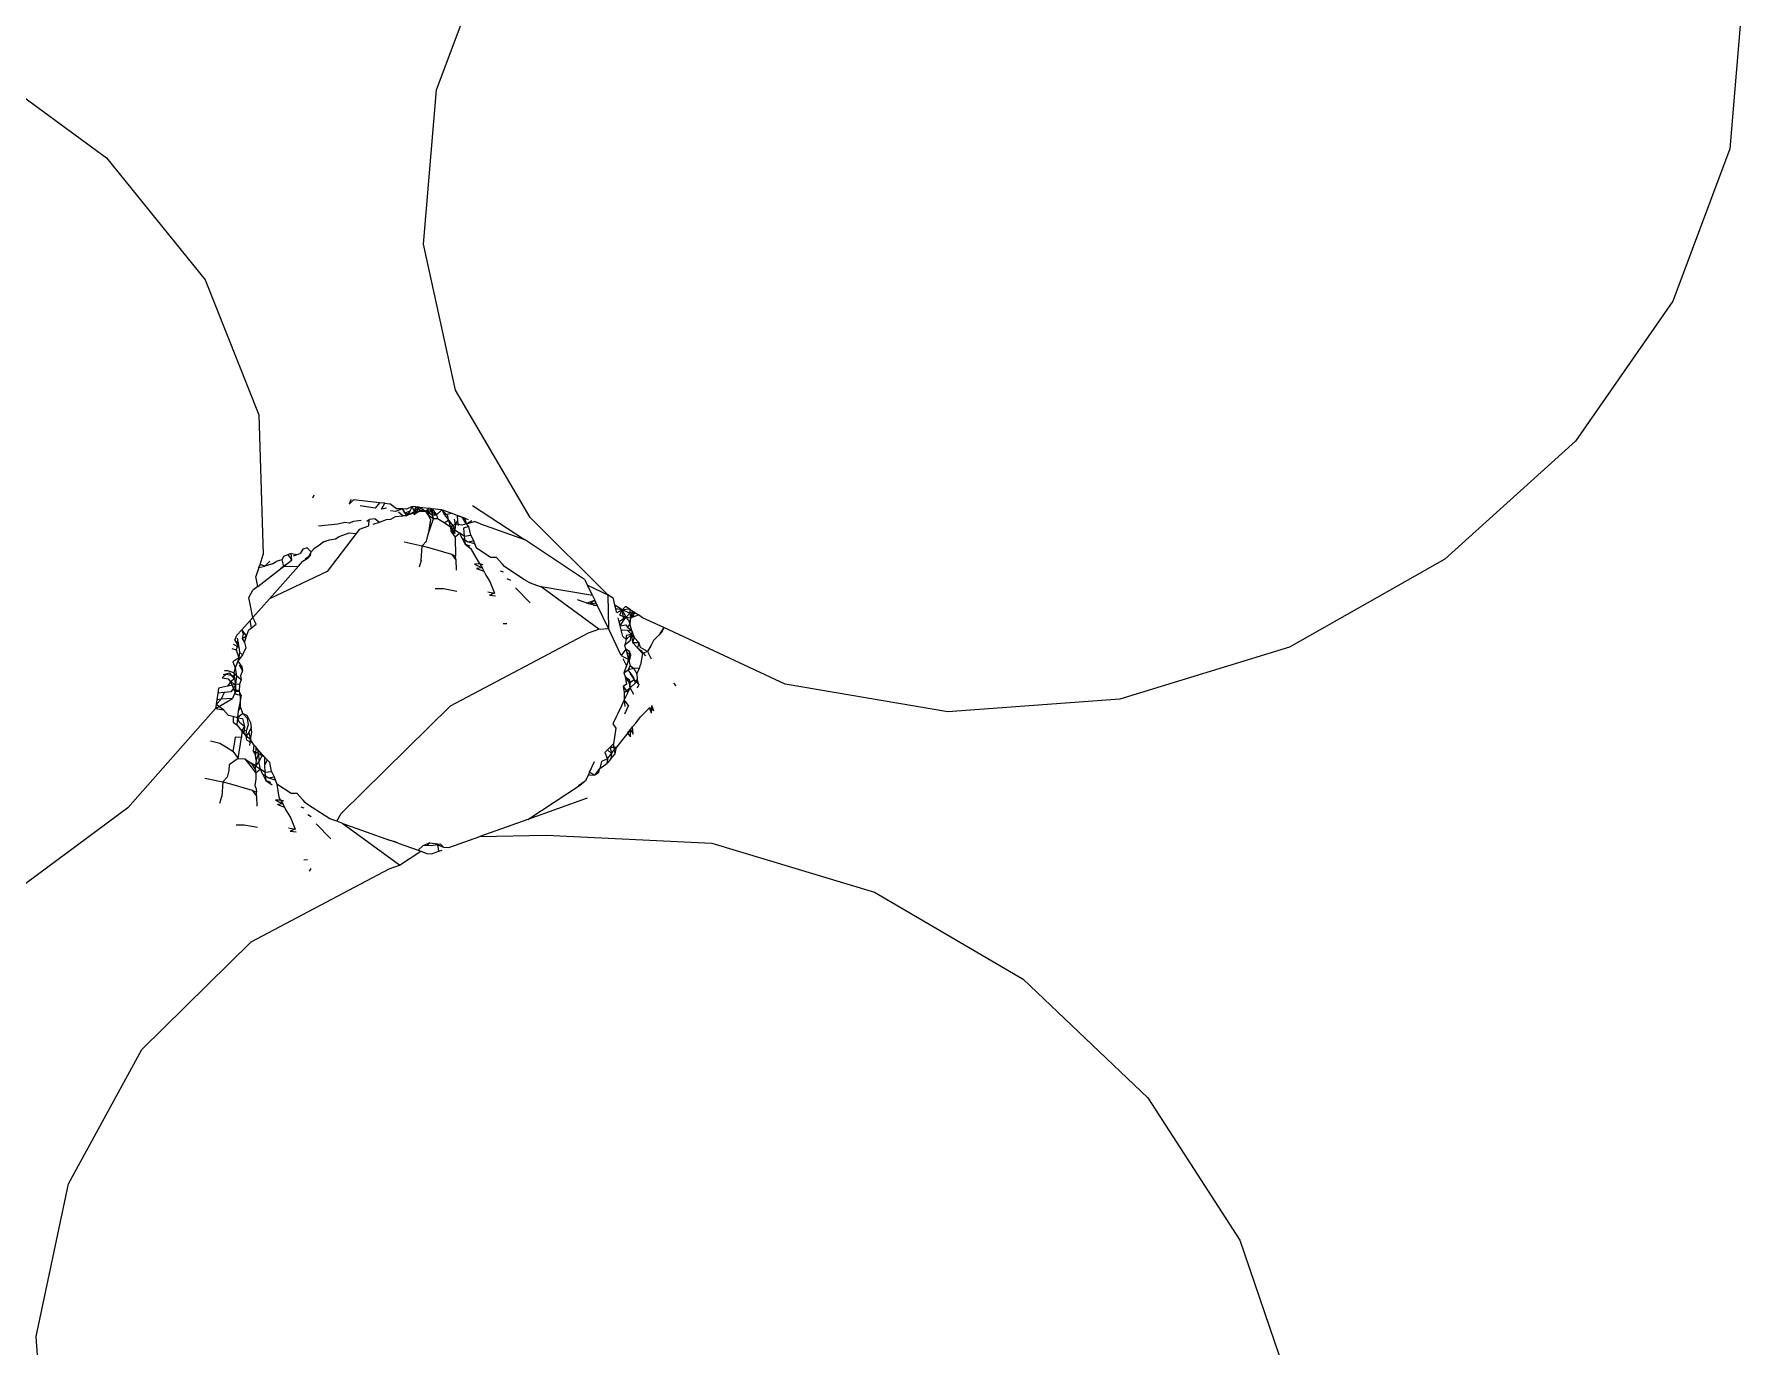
# Model space of a CAD drawing. Header units: inches. Extents: x 9636 to 21597, y -10243 to 557.
# Drawn here: x 14774.12 to 14774.926, y -8336.13 to -8335.51 of the extents above; entities that cross this region are included whole.
import ezdxf

# ---------------------------------------------------------------- set-up
doc = ezdxf.new("R2010")
doc.units = ezdxf.units.IN
doc.header["$MEASUREMENT"] = 0
doc.layers.add('Edges', color=7, linetype='Continuous')

# ---------------------------------------------------------------- blocks, each defined once
blk = doc.blocks.new('FF')
at = {"layer": 'Edges', "color": 252, "true_color": 0x939598}
for p, q in [((14774.30941, -8335.53665), (14774.33634, -8335.46477)), ((14774.92609, -8335.49163), (14774.91997, -8335.56446)), ((14774.08903, -8335.52127), (14774.15376, -8335.56863)), ((14774.30328, -8335.60948), (14774.30941, -8335.53665)), ((14774.91997, -8335.56446), (14774.89304, -8335.63634)), ((14774.15376, -8335.56863), (14774.20032, -8335.62618)), ((14774.31838, -8335.67829), (14774.30328, -8335.60948)), ((14774.20032, -8335.62618), (14774.22553, -8335.69002)), ((14774.89304, -8335.63634), (14774.84714, -8335.70238)), ((14774.35367, -8335.73839), (14774.31838, -8335.67829)), ((14774.22553, -8335.69002), (14774.22768, -8335.75579)), ((14774.84714, -8335.70238), (14774.7854, -8335.75806)), ((14774.25158, -8335.7279), (14774.25091, -8335.72921)), ((14774.26896, -8335.72987), (14774.26828, -8335.73204)), ((14774.27033, -8335.73003), (14774.26828, -8335.73204)), ((14774.28258, -8335.73142), (14774.27033, -8335.73003)), ((14774.28057, -8335.73405), (14774.27339, -8335.73288)), ((14774.28258, -8335.73142), (14774.28057, -8335.73405)), ((14774.28515, -8335.73171), (14774.28258, -8335.73142)), ((14774.28356, -8335.73454), (14774.28515, -8335.73171)), ((14774.28593, -8335.73395), (14774.28356, -8335.73454)), ((14774.28515, -8335.73171), (14774.28745, -8335.73197)), ((14774.29064, -8335.73429), (14774.28745, -8335.73197)), ((14774.29338, -8335.73436), (14774.29012, -8335.73561)), ((14774.29338, -8335.73436), (14774.29064, -8335.73429)), ((14774.29547, -8335.73738), (14774.29338, -8335.73436)), ((14774.29523, -8335.7344), (14774.29338, -8335.73436)), ((14774.29446, -8335.73632), (14774.29338, -8335.73436)), ((14774.29794, -8335.73316), (14774.29523, -8335.7344)), ((14774.29794, -8335.73316), (14774.29684, -8335.73536)), ((14774.29967, -8335.73335), (14774.29794, -8335.73316)), ((14774.30129, -8335.73354), (14774.29794, -8335.73316)), ((14774.29902, -8335.73561), (14774.29794, -8335.73316)), ((14774.29967, -8335.73335), (14774.29871, -8335.73701)), ((14774.29902, -8335.73561), (14774.29967, -8335.73335)), ((14774.29902, -8335.73561), (14774.30129, -8335.73354)), ((14774.29967, -8335.73335), (14774.30306, -8335.73374)), ((14774.30129, -8335.73354), (14774.29967, -8335.73335)), ((14774.29967, -8335.73335), (14774.30194, -8335.73491)), ((14774.3004, -8335.7354), (14774.30129, -8335.73354)), ((14774.30129, -8335.73354), (14774.30306, -8335.73374)), ((14774.30129, -8335.73354), (14774.30438, -8335.73536)), ((14774.30306, -8335.73374), (14774.30601, -8335.73407)), ((14774.30438, -8335.73536), (14774.30601, -8335.73407)), ((14774.30438, -8335.73536), (14774.30747, -8335.73424)), ((14774.3056, -8335.73713), (14774.30747, -8335.73424)), ((14774.30747, -8335.73424), (14774.30601, -8335.73407)), ((14774.30747, -8335.73424), (14774.30746, -8335.73721)), ((14774.30747, -8335.73567), (14774.30747, -8335.73424)), ((14774.31193, -8335.7348), (14774.30747, -8335.73424)), ((14774.30747, -8335.73424), (14774.30943, -8335.73713)), ((14774.32652, -8335.73271), (14774.35094, -8335.74884)), ((14774.26287, -8335.74158), (14774.25379, -8335.74252)), ((14774.26623, -8335.74069), (14774.26287, -8335.74158)), ((14774.26818, -8335.74103), (14774.26623, -8335.74069)), ((14774.27026, -8335.74024), (14774.26818, -8335.74103)), ((14774.27386, -8335.73983), (14774.27026, -8335.74024)), ((14774.27307, -8335.74393), (14774.2775, -8335.74235)), ((14774.27651, -8335.74017), (14774.27769, -8335.73939)), ((14774.2775, -8335.74235), (14774.27769, -8335.73939)), ((14774.2805, -8335.73908), (14774.27769, -8335.73939)), ((14774.27959, -8335.7416), (14774.28252, -8335.74056)), ((14774.2805, -8335.73908), (14774.28252, -8335.74056)), ((14774.28252, -8335.74056), (14774.28584, -8335.73937)), ((14774.28584, -8335.73937), (14774.28792, -8335.73914)), ((14774.29012, -8335.73561), (14774.2877, -8335.73521)), ((14774.28792, -8335.73914), (14774.29006, -8335.73799)), ((14774.29006, -8335.73799), (14774.29162, -8335.73782)), ((14774.29355, -8335.7376), (14774.2916, -8335.73585)), ((14774.29162, -8335.73782), (14774.29547, -8335.73738)), ((14774.29162, -8335.73782), (14774.29355, -8335.7376)), ((14774.29547, -8335.73738), (14774.29355, -8335.7376)), ((14774.29684, -8335.73536), (14774.29446, -8335.73632)), ((14774.29722, -8335.73677), (14774.29446, -8335.73632)), ((14774.29684, -8335.73536), (14774.29547, -8335.73738)), ((14774.29547, -8335.73738), (14774.29902, -8335.73561)), ((14774.29722, -8335.73677), (14774.3004, -8335.7354)), ((14774.29902, -8335.73561), (14774.29722, -8335.73677)), ((14774.29871, -8335.73701), (14774.30194, -8335.73491)), ((14774.29871, -8335.73701), (14774.3004, -8335.7354)), ((14774.3004, -8335.7354), (14774.29902, -8335.73561)), ((14774.3004, -8335.7354), (14774.30438, -8335.73536)), ((14774.30194, -8335.73491), (14774.30438, -8335.73536)), ((14774.3056, -8335.73713), (14774.30438, -8335.73536)), ((14774.30438, -8335.73536), (14774.30747, -8335.73567)), ((14774.30438, -8335.73536), (14774.30746, -8335.73721)), ((14774.30556, -8335.74633), (14774.30801, -8335.73906)), ((14774.30666, -8335.7394), (14774.30556, -8335.74633)), ((14774.30666, -8335.7394), (14774.3056, -8335.73713)), ((14774.3056, -8335.73713), (14774.30801, -8335.73906)), ((14774.30746, -8335.73721), (14774.30747, -8335.73567)), ((14774.30746, -8335.73721), (14774.30943, -8335.73713)), ((14774.30801, -8335.73906), (14774.30746, -8335.73721)), ((14774.30747, -8335.73567), (14774.30943, -8335.73713)), ((14774.30801, -8335.73906), (14774.30747, -8335.73567)), ((14774.30989, -8335.73901), (14774.30801, -8335.73906)), ((14774.30943, -8335.73713), (14774.31193, -8335.7348)), ((14774.30943, -8335.73713), (14774.30989, -8335.73901)), ((14774.31303, -8335.74085), (14774.30989, -8335.73901)), ((14774.31193, -8335.7348), (14774.31326, -8335.73707)), ((14774.31481, -8335.73762), (14774.31193, -8335.7348)), ((14774.31643, -8335.7364), (14774.31193, -8335.7348)), ((14774.31303, -8335.74085), (14774.31512, -8335.73961)), ((14774.31605, -8335.74289), (14774.31303, -8335.74085)), ((14774.31326, -8335.73707), (14774.31643, -8335.7364)), ((14774.31326, -8335.73707), (14774.31512, -8335.73961)), ((14774.31512, -8335.73961), (14774.31481, -8335.73762)), ((14774.31512, -8335.73961), (14774.31741, -8335.74262)), ((14774.31512, -8335.73961), (14774.31605, -8335.74289)), ((14774.31837, -8335.74155), (14774.31605, -8335.74289)), ((14774.31921, -8335.7374), (14774.31643, -8335.7364)), ((14774.31741, -8335.74262), (14774.31815, -8335.746)), ((14774.31809, -8335.74423), (14774.31741, -8335.74262)), ((14774.31837, -8335.74155), (14774.31801, -8335.7392)), ((14774.31837, -8335.74155), (14774.31809, -8335.74423)), ((14774.31837, -8335.74155), (14774.31941, -8335.74009)), ((14774.32145, -8335.74204), (14774.31837, -8335.74155)), ((14774.31921, -8335.7374), (14774.32155, -8335.73823)), ((14774.31921, -8335.7374), (14774.31941, -8335.74009)), ((14774.32289, -8335.73871), (14774.31921, -8335.7374)), ((14774.31941, -8335.74009), (14774.31967, -8335.74214)), ((14774.32367, -8335.7414), (14774.32145, -8335.74204)), ((14774.32367, -8335.7414), (14774.32155, -8335.73823)), ((14774.32155, -8335.73823), (14774.32289, -8335.73871)), ((14774.32155, -8335.73823), (14774.32262, -8335.74046)), ((14774.32479, -8335.74266), (14774.32214, -8335.74349)), ((14774.32262, -8335.74046), (14774.32479, -8335.74266)), ((14774.32367, -8335.7414), (14774.32289, -8335.73871)), ((14774.32289, -8335.73871), (14774.32447, -8335.73927)), ((14774.32367, -8335.7414), (14774.32607, -8335.73984)), ((14774.32367, -8335.7414), (14774.32745, -8335.74033)), ((14774.32479, -8335.74266), (14774.32367, -8335.7414)), ((14774.32566, -8335.74678), (14774.32479, -8335.74266)), ((14774.33021, -8335.74132), (14774.32745, -8335.74033)), ((14774.33021, -8335.74132), (14774.35094, -8335.74884)), ((14774.39027, -8335.77482), (14774.35367, -8335.73839)), ((14774.25664, -8335.74978), (14774.25491, -8335.7509)), ((14774.25664, -8335.74978), (14774.25898, -8335.74895)), ((14774.27156, -8335.74591), (14774.25785, -8335.76395)), ((14774.25898, -8335.74895), (14774.26182, -8335.74844)), ((14774.26182, -8335.74844), (14774.26348, -8335.74734)), ((14774.26348, -8335.74734), (14774.2682, -8335.74566)), ((14774.2682, -8335.74566), (14774.27156, -8335.74591)), ((14774.27307, -8335.74393), (14774.27156, -8335.74591)), ((14774.29421, -8335.74994), (14774.30264, -8335.7517)), ((14774.30264, -8335.7517), (14774.30477, -8335.74958)), ((14774.30477, -8335.74958), (14774.30556, -8335.74633)), ((14774.31605, -8335.74289), (14774.31815, -8335.746)), ((14774.31809, -8335.74423), (14774.31605, -8335.74289)), ((14774.31605, -8335.74289), (14774.31625, -8335.7448)), ((14774.31625, -8335.7448), (14774.3182, -8335.74766)), ((14774.31815, -8335.746), (14774.31625, -8335.7448)), ((14774.31815, -8335.746), (14774.31809, -8335.74423)), ((14774.31809, -8335.74423), (14774.3204, -8335.74576)), ((14774.3204, -8335.74576), (14774.3182, -8335.74766)), ((14774.3182, -8335.74766), (14774.3185, -8335.7566)), ((14774.3225, -8335.74715), (14774.3204, -8335.74576)), ((14774.32161, -8335.74829), (14774.3204, -8335.74576)), ((14774.32406, -8335.74991), (14774.32161, -8335.74829)), ((14774.32161, -8335.74829), (14774.32294, -8335.75105)), ((14774.32214, -8335.74349), (14774.3225, -8335.74715)), ((14774.3225, -8335.74715), (14774.32566, -8335.74678)), ((14774.3225, -8335.74715), (14774.32294, -8335.75105)), ((14774.32406, -8335.74991), (14774.32694, -8335.74944)), ((14774.32742, -8335.75086), (14774.32406, -8335.74991)), ((14774.32566, -8335.74678), (14774.32694, -8335.74944)), ((14774.32694, -8335.74944), (14774.3282, -8335.75276)), ((14774.37932, -8335.76759), (14774.35094, -8335.74884)), ((14774.22621, -8335.76063), (14774.22768, -8335.75579)), ((14774.23641, -8335.75834), (14774.23381, -8335.75924)), ((14774.23747, -8335.75662), (14774.23641, -8335.75834)), ((14774.23641, -8335.75834), (14774.23725, -8335.76146)), ((14774.23747, -8335.75662), (14774.23946, -8335.75591)), ((14774.23844, -8335.76053), (14774.2412, -8335.75839)), ((14774.24091, -8335.75539), (14774.23946, -8335.75591)), ((14774.2412, -8335.75839), (14774.23946, -8335.75591)), ((14774.2412, -8335.75839), (14774.24091, -8335.75539)), ((14774.24091, -8335.75539), (14774.24363, -8335.75587)), ((14774.24189, -8335.7565), (14774.2451, -8335.75535)), ((14774.24363, -8335.75587), (14774.2451, -8335.75535)), ((14774.24644, -8335.75342), (14774.2451, -8335.75535)), ((14774.24643, -8335.75906), (14774.24893, -8335.75741)), ((14774.24849, -8335.75271), (14774.24644, -8335.75342)), ((14774.24742, -8335.75795), (14774.24999, -8335.75625)), ((14774.24849, -8335.75271), (14774.25038, -8335.75463)), ((14774.24893, -8335.75741), (14774.25038, -8335.75463)), ((14774.24893, -8335.75741), (14774.24999, -8335.75625)), ((14774.24999, -8335.75625), (14774.25038, -8335.75463)), ((14774.25038, -8335.75463), (14774.2519, -8335.75293)), ((14774.2519, -8335.75293), (14774.25491, -8335.7509)), ((14774.30225, -8335.75862), (14774.30124, -8335.76183)), ((14774.30225, -8335.75862), (14774.30264, -8335.7517)), ((14774.30264, -8335.7517), (14774.30633, -8335.75268)), ((14774.30633, -8335.75268), (14774.31653, -8335.75567)), ((14774.31653, -8335.75567), (14774.3185, -8335.7566)), ((14774.31653, -8335.75567), (14774.31857, -8335.75844)), ((14774.31857, -8335.75844), (14774.3185, -8335.7566)), ((14774.31857, -8335.75844), (14774.31873, -8335.76319)), ((14774.32294, -8335.75105), (14774.3259, -8335.75317)), ((14774.32294, -8335.75105), (14774.32514, -8335.75182)), ((14774.32994, -8335.76032), (14774.3259, -8335.75317)), ((14774.33501, -8335.75728), (14774.3282, -8335.75276)), ((14774.33781, -8335.75726), (14774.33501, -8335.75728)), ((14774.34156, -8335.76146), (14774.33781, -8335.75726)), ((14774.7854, -8335.75806), (14774.71203, -8335.79961)), ((14774.22559, -8335.76207), (14774.22422, -8335.76617)), ((14774.22507, -8335.77092), (14774.22422, -8335.76617)), ((14774.22507, -8335.77092), (14774.23584, -8335.76255)), ((14774.22559, -8335.76207), (14774.22621, -8335.76063)), ((14774.22559, -8335.76207), (14774.22848, -8335.76143)), ((14774.22848, -8335.76143), (14774.22621, -8335.76063)), ((14774.23083, -8335.75898), (14774.22848, -8335.76143)), ((14774.23205, -8335.7602), (14774.22848, -8335.76143)), ((14774.2306, -8335.77682), (14774.24431, -8335.76144)), ((14774.25785, -8335.76395), (14774.2306, -8335.77682)), ((14774.23205, -8335.7602), (14774.23381, -8335.75924)), ((14774.23584, -8335.76255), (14774.23844, -8335.76053)), ((14774.23725, -8335.76146), (14774.23584, -8335.76255)), ((14774.23844, -8335.76053), (14774.23725, -8335.76146)), ((14774.23725, -8335.76146), (14774.24431, -8335.76144)), ((14774.24431, -8335.76144), (14774.24643, -8335.75906)), ((14774.32994, -8335.76032), (14774.32745, -8335.76042)), ((14774.32745, -8335.76042), (14774.33098, -8335.76215)), ((14774.33098, -8335.76215), (14774.32842, -8335.76244)), ((14774.32842, -8335.76244), (14774.33185, -8335.7637)), ((14774.32994, -8335.76032), (14774.33098, -8335.76215)), ((14774.33146, -8335.7608), (14774.32994, -8335.76032)), ((14774.33098, -8335.76215), (14774.33185, -8335.7637)), ((14774.33185, -8335.7637), (14774.33275, -8335.76555)), ((14774.33275, -8335.76555), (14774.33464, -8335.76863)), ((14774.34105, -8335.76422), (14774.33968, -8335.76373)), ((14774.34156, -8335.76146), (14774.3406, -8335.76039)), ((14774.34271, -8335.76237), (14774.34156, -8335.76146)), ((14774.351, -8335.76785), (14774.34271, -8335.76237)), ((14774.22087, -8335.77622), (14774.22284, -8335.77266)), ((14774.22507, -8335.77092), (14774.22284, -8335.77266)), ((14774.30891, -8335.77196), (14774.31278, -8335.77194)), ((14774.31278, -8335.77194), (14774.31906, -8335.77317)), ((14774.33373, -8335.77346), (14774.33683, -8335.77403)), ((14774.33683, -8335.77403), (14774.33447, -8335.775)), ((14774.33447, -8335.775), (14774.33736, -8335.77534)), ((14774.33464, -8335.76863), (14774.33683, -8335.77403)), ((14774.34274, -8335.76716), (14774.34439, -8335.76805)), ((14774.34672, -8335.77162), (14774.35363, -8335.77866)), ((14774.35318, -8335.76914), (14774.351, -8335.76785)), ((14774.35464, -8335.76966), (14774.35318, -8335.76914)), ((14774.35318, -8335.76914), (14774.35886, -8335.77117)), ((14774.38613, -8335.79105), (14774.35886, -8335.77117)), ((14774.38305, -8335.77513), (14774.35886, -8335.77117)), ((14774.37932, -8335.76759), (14774.38078, -8335.77041)), ((14774.38078, -8335.77041), (14774.39027, -8335.77482)), ((14774.38305, -8335.77513), (14774.38078, -8335.77041)), ((14774.39027, -8335.77482), (14774.39059, -8335.79079)), ((14774.39304, -8335.77665), (14774.39027, -8335.77482)), ((14774.22284, -8335.78552), (14774.22087, -8335.77622)), ((14774.2306, -8335.77682), (14774.22284, -8335.78552)), ((14774.38181, -8335.77935), (14774.37609, -8335.77731)), ((14774.38032, -8335.77882), (14774.38413, -8335.77736)), ((14774.38413, -8335.77736), (14774.38181, -8335.77935)), ((14774.38482, -8335.7788), (14774.38181, -8335.77935)), ((14774.38546, -8335.78013), (14774.38181, -8335.77935)), ((14774.38305, -8335.77513), (14774.38413, -8335.77736)), ((14774.38546, -8335.78013), (14774.3835, -8335.77995)), ((14774.38546, -8335.78013), (14774.38413, -8335.77736)), ((14774.38482, -8335.7788), (14774.38413, -8335.77736)), ((14774.38546, -8335.78013), (14774.38482, -8335.7788)), ((14774.39059, -8335.79079), (14774.38546, -8335.78013)), ((14774.39372, -8335.77981), (14774.39304, -8335.77665)), ((14774.39708, -8335.78195), (14774.39372, -8335.77981)), ((14774.39462, -8335.7834), (14774.39372, -8335.77981)), ((14774.39708, -8335.78195), (14774.39413, -8335.78143)), ((14774.39708, -8335.78195), (14774.39462, -8335.7834)), ((14774.39608, -8335.78443), (14774.39708, -8335.78195)), ((14774.39868, -8335.78037), (14774.39708, -8335.78195)), ((14774.40066, -8335.78168), (14774.39708, -8335.78195)), ((14774.39902, -8335.78549), (14774.39708, -8335.78195)), ((14774.40067, -8335.78348), (14774.39708, -8335.78195)), ((14774.39751, -8335.78443), (14774.39708, -8335.78195)), ((14774.40066, -8335.78168), (14774.39868, -8335.78037)), ((14774.40066, -8335.78168), (14774.40312, -8335.7833)), ((14774.40066, -8335.78168), (14774.40067, -8335.78348)), ((14774.40184, -8335.78246), (14774.4011, -8335.78571)), ((14774.40269, -8335.78514), (14774.40184, -8335.78246)), ((14774.22147, -8335.78706), (14774.2176, -8335.7914)), ((14774.22081, -8335.79137), (14774.22209, -8335.79042)), ((14774.22147, -8335.78706), (14774.22284, -8335.78552)), ((14774.22209, -8335.79042), (14774.22147, -8335.78706)), ((14774.22209, -8335.79042), (14774.22436, -8335.78874)), ((14774.22436, -8335.78874), (14774.22284, -8335.78552)), ((14774.34096, -8335.7885), (14774.34264, -8335.78836)), ((14774.38118, -8335.79281), (14774.38613, -8335.79105)), ((14774.38613, -8335.79105), (14774.39059, -8335.79079)), ((14774.39669, -8335.80346), (14774.39059, -8335.79079)), ((14774.39616, -8335.78959), (14774.39521, -8335.7858)), ((14774.39902, -8335.78549), (14774.39567, -8335.78764)), ((14774.39567, -8335.78764), (14774.39616, -8335.78959)), ((14774.39608, -8335.78443), (14774.39902, -8335.78549)), ((14774.39616, -8335.78959), (14774.3979, -8335.78685)), ((14774.39616, -8335.78959), (14774.3988, -8335.78903)), ((14774.3966, -8335.79135), (14774.39616, -8335.78959)), ((14774.3979, -8335.78685), (14774.39751, -8335.78443)), ((14774.3979, -8335.78685), (14774.39902, -8335.78549)), ((14774.3988, -8335.78903), (14774.39965, -8335.79017)), ((14774.40067, -8335.78348), (14774.39902, -8335.78549)), ((14774.39902, -8335.78549), (14774.4011, -8335.78571)), ((14774.40013, -8335.78675), (14774.39902, -8335.78549)), ((14774.4007, -8335.78862), (14774.39965, -8335.79017)), ((14774.39965, -8335.79017), (14774.40172, -8335.79191)), ((14774.40013, -8335.78675), (14774.4007, -8335.78862)), ((14774.40312, -8335.7833), (14774.40067, -8335.78348)), ((14774.40067, -8335.78348), (14774.4011, -8335.78571)), ((14774.4011, -8335.78571), (14774.4007, -8335.78862)), ((14774.40172, -8335.79191), (14774.4007, -8335.78862)), ((14774.40312, -8335.7833), (14774.4011, -8335.78571)), ((14774.4011, -8335.78571), (14774.40477, -8335.7844)), ((14774.40312, -8335.7833), (14774.40477, -8335.7844)), ((14774.40675, -8335.7857), (14774.40477, -8335.7844)), ((14774.41676, -8335.79036), (14774.40675, -8335.7857)), ((14774.41676, -8335.79036), (14774.41456, -8335.79381)), ((14774.41676, -8335.79036), (14774.41596, -8335.79202)), ((14774.47399, -8335.81698), (14774.41676, -8335.79036)), ((14774.21355, -8335.79821), (14774.21615, -8335.79965)), ((14774.2142, -8335.79626), (14774.21529, -8335.79399)), ((14774.2142, -8335.79626), (14774.21585, -8335.79767)), ((14774.2142, -8335.79626), (14774.21615, -8335.79965)), ((14774.21585, -8335.79767), (14774.21494, -8335.80091)), ((14774.2176, -8335.7914), (14774.21529, -8335.79399)), ((14774.21537, -8335.79536), (14774.21585, -8335.79767)), ((14774.21585, -8335.79767), (14774.21615, -8335.79965)), ((14774.2176, -8335.7914), (14774.21826, -8335.79325)), ((14774.21979, -8335.79419), (14774.2176, -8335.7914)), ((14774.21826, -8335.79325), (14774.2177, -8335.79553)), ((14774.2177, -8335.79553), (14774.21979, -8335.79419)), ((14774.2177, -8335.79553), (14774.21879, -8335.79737)), ((14774.21879, -8335.79737), (14774.21979, -8335.79419)), ((14774.21879, -8335.79737), (14774.21951, -8335.79986)), ((14774.21979, -8335.79419), (14774.22081, -8335.79137)), ((14774.31608, -8335.8273), (14774.38118, -8335.79281)), ((14774.3966, -8335.79135), (14774.39943, -8335.79157)), ((14774.39738, -8335.79448), (14774.3966, -8335.79135)), ((14774.39893, -8335.79594), (14774.39738, -8335.79448)), ((14774.39893, -8335.79594), (14774.39837, -8335.79849)), ((14774.39837, -8335.79849), (14774.40101, -8335.7963)), ((14774.39889, -8335.80057), (14774.39837, -8335.79849)), ((14774.40144, -8335.79366), (14774.39893, -8335.79594)), ((14774.39904, -8335.7941), (14774.39893, -8335.79594)), ((14774.40144, -8335.79366), (14774.39904, -8335.7941)), ((14774.39943, -8335.79157), (14774.40172, -8335.79191)), ((14774.39943, -8335.79157), (14774.40144, -8335.79366)), ((14774.40101, -8335.7963), (14774.40144, -8335.79366)), ((14774.40172, -8335.79191), (14774.40144, -8335.79366)), ((14774.40144, -8335.79366), (14774.40196, -8335.79734)), ((14774.40144, -8335.79366), (14774.40271, -8335.79499)), ((14774.40172, -8335.79191), (14774.40271, -8335.79499)), ((14774.40271, -8335.79499), (14774.40196, -8335.79734)), ((14774.40196, -8335.79734), (14774.40428, -8335.79997)), ((14774.40196, -8335.79734), (14774.405, -8335.79739)), ((14774.405, -8335.79739), (14774.40271, -8335.79499)), ((14774.405, -8335.79739), (14774.40428, -8335.79997)), ((14774.4057, -8335.79976), (14774.405, -8335.79739)), ((14774.41077, -8335.79867), (14774.40909, -8335.80167)), ((14774.41183, -8335.79646), (14774.41077, -8335.79867)), ((14774.41456, -8335.79381), (14774.41183, -8335.79646)), ((14774.41596, -8335.79202), (14774.41456, -8335.79381)), ((14774.21288, -8335.80022), (14774.21494, -8335.80091)), ((14774.21613, -8335.80457), (14774.2134, -8335.80644)), ((14774.2134, -8335.80644), (14774.21445, -8335.80932)), ((14774.21567, -8335.8062), (14774.21445, -8335.80932)), ((14774.21494, -8335.80091), (14774.21613, -8335.80457)), ((14774.21789, -8335.80322), (14774.21567, -8335.8062)), ((14774.21613, -8335.80457), (14774.21567, -8335.8062)), ((14774.21567, -8335.8062), (14774.21755, -8335.80881)), ((14774.21649, -8335.80188), (14774.21613, -8335.80457)), ((14774.21615, -8335.79965), (14774.21649, -8335.80188)), ((14774.21649, -8335.80188), (14774.21789, -8335.80322)), ((14774.21951, -8335.79986), (14774.21789, -8335.80322)), ((14774.39889, -8335.80057), (14774.39669, -8335.80346)), ((14774.39669, -8335.80346), (14774.40009, -8335.80539)), ((14774.39739, -8335.80492), (14774.39908, -8335.80844)), ((14774.40061, -8335.80165), (14774.39889, -8335.80057)), ((14774.39889, -8335.80057), (14774.40009, -8335.80539)), ((14774.40009, -8335.80539), (14774.39908, -8335.80844)), ((14774.40127, -8335.80339), (14774.39929, -8335.80218)), ((14774.40061, -8335.80165), (14774.40009, -8335.80539)), ((14774.40009, -8335.80539), (14774.40127, -8335.80339)), ((14774.40009, -8335.80539), (14774.40082, -8335.8083)), ((14774.40043, -8335.80672), (14774.40127, -8335.80339)), ((14774.40127, -8335.80339), (14774.40061, -8335.80165)), ((14774.40428, -8335.79997), (14774.40665, -8335.80257)), ((14774.40428, -8335.79997), (14774.40586, -8335.80121)), ((14774.40909, -8335.80167), (14774.4057, -8335.79976)), ((14774.40665, -8335.80257), (14774.40579, -8335.8079)), ((14774.40586, -8335.80121), (14774.40814, -8335.80364)), ((14774.40909, -8335.80167), (14774.40665, -8335.80257)), ((14774.40909, -8335.80167), (14774.41076, -8335.80515)), ((14774.71203, -8335.79961), (14774.63202, -8335.82418)), ((14774.20829, -8335.81401), (14774.21012, -8335.81233)), ((14774.20829, -8335.81401), (14774.21115, -8335.81447)), ((14774.21187, -8335.81191), (14774.20875, -8335.8126)), ((14774.21093, -8335.81076), (14774.20937, -8335.81076)), ((14774.21012, -8335.81233), (14774.21319, -8335.813)), ((14774.21383, -8335.81166), (14774.21093, -8335.81076)), ((14774.21115, -8335.81447), (14774.21229, -8335.81595)), ((14774.21407, -8335.81453), (14774.21187, -8335.81191)), ((14774.21407, -8335.81453), (14774.21229, -8335.81595)), ((14774.21319, -8335.813), (14774.21407, -8335.81453)), ((14774.21445, -8335.80932), (14774.21383, -8335.81166)), ((14774.21383, -8335.81166), (14774.21407, -8335.81453)), ((14774.2151, -8335.81307), (14774.21383, -8335.81166)), ((14774.21407, -8335.81453), (14774.21461, -8335.81714)), ((14774.21445, -8335.80932), (14774.2151, -8335.81307)), ((14774.2151, -8335.81307), (14774.21461, -8335.81714)), ((14774.2172, -8335.81494), (14774.2151, -8335.81307)), ((14774.21629, -8335.80787), (14774.21785, -8335.81073)), ((14774.2172, -8335.81494), (14774.21643, -8335.81709)), ((14774.21785, -8335.81073), (14774.2169, -8335.81307)), ((14774.2169, -8335.81307), (14774.2172, -8335.81494)), ((14774.21755, -8335.80881), (14774.21785, -8335.81073)), ((14774.39908, -8335.80844), (14774.39795, -8335.81174)), ((14774.39795, -8335.81174), (14774.4, -8335.81035)), ((14774.39795, -8335.81174), (14774.39847, -8335.81338)), ((14774.39847, -8335.81338), (14774.39912, -8335.81699)), ((14774.39847, -8335.81338), (14774.4005, -8335.81508)), ((14774.40064, -8335.81647), (14774.39847, -8335.81338)), ((14774.40082, -8335.8083), (14774.4, -8335.81035)), ((14774.4026, -8335.80972), (14774.4, -8335.81035)), ((14774.40208, -8335.81335), (14774.4, -8335.81035)), ((14774.4005, -8335.81508), (14774.40088, -8335.81873)), ((14774.40064, -8335.81647), (14774.40277, -8335.8148)), ((14774.40082, -8335.8083), (14774.4026, -8335.80972)), ((14774.40084, -8335.8121), (14774.40277, -8335.8148)), ((14774.40208, -8335.81335), (14774.40277, -8335.8148)), ((14774.40333, -8335.81648), (14774.40208, -8335.81335)), ((14774.40532, -8335.8095), (14774.4026, -8335.80972)), ((14774.4026, -8335.80972), (14774.40403, -8335.81219)), ((14774.40277, -8335.8148), (14774.40498, -8335.81716)), ((14774.40422, -8335.81477), (14774.40333, -8335.81648)), ((14774.40403, -8335.81219), (14774.40532, -8335.8095)), ((14774.40403, -8335.81219), (14774.40422, -8335.81477)), ((14774.40498, -8335.81716), (14774.40422, -8335.81477)), ((14774.40532, -8335.8095), (14774.40579, -8335.8079)), ((14774.20628, -8335.82124), (14774.20578, -8335.82447)), ((14774.20662, -8335.81901), (14774.20628, -8335.82124)), ((14774.20931, -8335.82106), (14774.20628, -8335.82124)), ((14774.21074, -8335.81799), (14774.20662, -8335.81901)), ((14774.20931, -8335.82106), (14774.20782, -8335.8241)), ((14774.21242, -8335.82074), (14774.20931, -8335.82106)), ((14774.21229, -8335.81595), (14774.21074, -8335.81799)), ((14774.21461, -8335.81714), (14774.21074, -8335.81799)), ((14774.21229, -8335.81595), (14774.2136, -8335.81905)), ((14774.21461, -8335.81714), (14774.21229, -8335.81595)), ((14774.2136, -8335.81905), (14774.21242, -8335.82074)), ((14774.21455, -8335.82036), (14774.21316, -8335.82377)), ((14774.21461, -8335.81714), (14774.2136, -8335.81905)), ((14774.2136, -8335.81905), (14774.21467, -8335.82178)), ((14774.2136, -8335.81905), (14774.21637, -8335.82039)), ((14774.21461, -8335.81714), (14774.21455, -8335.82036)), ((14774.21455, -8335.82036), (14774.21637, -8335.82039)), ((14774.21643, -8335.81709), (14774.21461, -8335.81714)), ((14774.21467, -8335.82178), (14774.21722, -8335.82225)), ((14774.21643, -8335.81709), (14774.21637, -8335.82039)), ((14774.21722, -8335.82225), (14774.21637, -8335.82039)), ((14774.21637, -8335.82039), (14774.21694, -8335.82411)), ((14774.21722, -8335.82225), (14774.21666, -8335.82592)), ((14774.21694, -8335.82411), (14774.21722, -8335.82225)), ((14774.39912, -8335.81699), (14774.39759, -8335.81821)), ((14774.39759, -8335.81821), (14774.39982, -8335.82093)), ((14774.39759, -8335.81821), (14774.39801, -8335.82096)), ((14774.39801, -8335.82096), (14774.40088, -8335.81873)), ((14774.39801, -8335.82096), (14774.39812, -8335.82447)), ((14774.39982, -8335.82093), (14774.39812, -8335.82447)), ((14774.39982, -8335.82093), (14774.40088, -8335.81873)), ((14774.40088, -8335.81873), (14774.40064, -8335.81647)), ((14774.40088, -8335.81873), (14774.40333, -8335.81648)), ((14774.40266, -8335.82199), (14774.40088, -8335.81873)), ((14774.40498, -8335.81716), (14774.40414, -8335.81891)), ((14774.42252, -8335.81784), (14774.42153, -8335.81665)), ((14774.55083, -8335.83011), (14774.47399, -8335.81698)), ((14774.20516, -8335.82852), (14774.16379, -8335.87537)), ((14774.20516, -8335.82852), (14774.21316, -8335.82377)), ((14774.20544, -8335.82671), (14774.20516, -8335.82852)), ((14774.20516, -8335.82852), (14774.2089, -8335.8292)), ((14774.20782, -8335.8241), (14774.20544, -8335.82671)), ((14774.20578, -8335.82447), (14774.20544, -8335.82671)), ((14774.2089, -8335.8292), (14774.20544, -8335.82671)), ((14774.20782, -8335.8241), (14774.20578, -8335.82447)), ((14774.21316, -8335.82377), (14774.20782, -8335.8241)), ((14774.21124, -8335.83182), (14774.2089, -8335.8292)), ((14774.21588, -8335.82961), (14774.21559, -8335.8329)), ((14774.21808, -8335.83097), (14774.21559, -8335.8329)), ((14774.21666, -8335.82592), (14774.21588, -8335.82961)), ((14774.21698, -8335.82781), (14774.21588, -8335.82961)), ((14774.21698, -8335.82781), (14774.21694, -8335.82411)), ((14774.21808, -8335.83097), (14774.21698, -8335.82781)), ((14774.21808, -8335.83097), (14774.2199, -8335.8317)), ((14774.21808, -8335.83097), (14774.22013, -8335.83314)), ((14774.26446, -8335.87801), (14774.31608, -8335.8273)), ((14774.39502, -8335.83091), (14774.39367, -8335.83371)), ((14774.39593, -8335.82901), (14774.39442, -8335.83216)), ((14774.39502, -8335.83091), (14774.39442, -8335.83216)), ((14774.39674, -8335.82734), (14774.39502, -8335.83091)), ((14774.39593, -8335.82901), (14774.39502, -8335.83091)), ((14774.39748, -8335.82579), (14774.39593, -8335.82901)), ((14774.39674, -8335.82734), (14774.39593, -8335.82901)), ((14774.39812, -8335.82447), (14774.39674, -8335.82734)), ((14774.39748, -8335.82579), (14774.39674, -8335.82734)), ((14774.39812, -8335.82447), (14774.39748, -8335.82579)), ((14774.40016, -8335.82718), (14774.39812, -8335.82447)), ((14774.39812, -8335.82447), (14774.39833, -8335.82755)), ((14774.40016, -8335.82718), (14774.39824, -8335.83118)), ((14774.40569, -8335.83248), (14774.41003, -8335.82815)), ((14774.411, -8335.83075), (14774.41003, -8335.82815)), ((14774.41202, -8335.82961), (14774.41003, -8335.82815)), ((14774.411, -8335.83075), (14774.41108, -8335.8271)), ((14774.41202, -8335.82961), (14774.41108, -8335.8271)), ((14774.63202, -8335.82418), (14774.55083, -8335.83011)), ((14774.21345, -8335.83227), (14774.21124, -8335.83182)), ((14774.21345, -8335.83227), (14774.21344, -8335.83502)), ((14774.21344, -8335.83502), (14774.21525, -8335.83618)), ((14774.21559, -8335.8329), (14774.21345, -8335.83227)), ((14774.21559, -8335.8329), (14774.21525, -8335.83618)), ((14774.21525, -8335.83618), (14774.21755, -8335.8393)), ((14774.21647, -8335.83515), (14774.21559, -8335.8329)), ((14774.21559, -8335.8329), (14774.21791, -8335.83329)), ((14774.21891, -8335.83697), (14774.21647, -8335.83515)), ((14774.21755, -8335.8393), (14774.21744, -8335.8423)), ((14774.21755, -8335.8393), (14774.21891, -8335.83697)), ((14774.21755, -8335.8393), (14774.21975, -8335.8388)), ((14774.21755, -8335.8393), (14774.21962, -8335.84161)), ((14774.21791, -8335.83329), (14774.21891, -8335.83697)), ((14774.21891, -8335.83697), (14774.21848, -8335.84033)), ((14774.21962, -8335.84161), (14774.21975, -8335.8388)), ((14774.22064, -8335.83631), (14774.21975, -8335.8388)), ((14774.2199, -8335.8317), (14774.22159, -8335.83518)), ((14774.22013, -8335.83314), (14774.22064, -8335.83631)), ((14774.22195, -8335.83758), (14774.22085, -8335.83988)), ((14774.22159, -8335.83518), (14774.22195, -8335.83758)), ((14774.22228, -8335.8397), (14774.22195, -8335.83758)), ((14774.39442, -8335.83216), (14774.39267, -8335.8358)), ((14774.39267, -8335.8358), (14774.39409, -8335.83788)), ((14774.39409, -8335.83788), (14774.39295, -8335.84522)), ((14774.401, -8335.83845), (14774.3945, -8335.84673)), ((14774.39968, -8335.84014), (14774.401, -8335.83845)), ((14774.401, -8335.83845), (14774.40199, -8335.83719)), ((14774.40102, -8335.84195), (14774.401, -8335.83845)), ((14774.401, -8335.83845), (14774.40224, -8335.84058)), ((14774.40199, -8335.83719), (14774.40353, -8335.83544)), ((14774.40224, -8335.84058), (14774.40199, -8335.83719)), ((14774.40353, -8335.83544), (14774.40569, -8335.83248)), ((14774.20282, -8335.84382), (14774.20715, -8335.84489)), ((14774.20715, -8335.84489), (14774.21031, -8335.84678)), ((14774.21031, -8335.84678), (14774.2134, -8335.84863)), ((14774.21397, -8335.84536), (14774.2134, -8335.84863)), ((14774.21448, -8335.84209), (14774.21397, -8335.84536)), ((14774.21744, -8335.8423), (14774.21448, -8335.84209)), ((14774.21584, -8335.85215), (14774.21744, -8335.8423)), ((14774.22085, -8335.83988), (14774.21962, -8335.84161)), ((14774.2199, -8335.84344), (14774.21962, -8335.84161)), ((14774.22174, -8335.84309), (14774.21962, -8335.84161)), ((14774.2199, -8335.84344), (14774.22225, -8335.84456)), ((14774.22085, -8335.83988), (14774.22174, -8335.84309)), ((14774.22131, -8335.84595), (14774.22174, -8335.84309)), ((14774.22174, -8335.84309), (14774.22228, -8335.8397)), ((14774.22225, -8335.84456), (14774.22174, -8335.84309)), ((14774.22318, -8335.84561), (14774.22174, -8335.84309)), ((14774.22225, -8335.84456), (14774.22411, -8335.84665)), ((14774.22318, -8335.84561), (14774.22289, -8335.84874)), ((14774.22411, -8335.84665), (14774.22318, -8335.84561)), ((14774.22411, -8335.84665), (14774.22395, -8335.85062)), ((14774.22516, -8335.84783), (14774.22411, -8335.84665)), ((14774.39295, -8335.84522), (14774.39012, -8335.84804)), ((14774.39012, -8335.84804), (14774.39142, -8335.84675)), ((14774.39142, -8335.84675), (14774.3945, -8335.84673)), ((14774.39142, -8335.84675), (14774.39214, -8335.84973)), ((14774.39356, -8335.84793), (14774.39295, -8335.84522)), ((14774.39356, -8335.84793), (14774.3945, -8335.84673)), ((14774.39385, -8335.84999), (14774.3945, -8335.84673)), ((14774.39968, -8335.84014), (14774.40102, -8335.84195)), ((14774.21166, -8335.8551), (14774.2115, -8335.85775)), ((14774.21584, -8335.85215), (14774.21166, -8335.8551)), ((14774.2134, -8335.84863), (14774.21584, -8335.85215)), ((14774.21584, -8335.85215), (14774.21897, -8335.85227)), ((14774.21897, -8335.85227), (14774.22199, -8335.85431)), ((14774.21897, -8335.85227), (14774.22181, -8335.85597)), ((14774.22199, -8335.85431), (14774.22408, -8335.85742)), ((14774.22402, -8335.85565), (14774.22199, -8335.85431)), ((14774.22289, -8335.84874), (14774.22395, -8335.85062)), ((14774.22549, -8335.84979), (14774.22289, -8335.84874)), ((14774.22431, -8335.85297), (14774.22395, -8335.85062)), ((14774.22431, -8335.85297), (14774.22402, -8335.85565)), ((14774.22561, -8335.85356), (14774.22402, -8335.85565)), ((14774.22408, -8335.85742), (14774.22402, -8335.85565)), ((14774.22402, -8335.85565), (14774.22633, -8335.85718)), ((14774.22549, -8335.84979), (14774.22431, -8335.85297)), ((14774.2274, -8335.85034), (14774.22516, -8335.84783)), ((14774.22549, -8335.84979), (14774.22516, -8335.84783)), ((14774.22549, -8335.84979), (14774.22561, -8335.85356)), ((14774.22549, -8335.84979), (14774.22831, -8335.85136)), ((14774.22549, -8335.84979), (14774.2274, -8335.85034)), ((14774.2274, -8335.85034), (14774.22561, -8335.85356)), ((14774.22633, -8335.85718), (14774.22561, -8335.85356)), ((14774.2296, -8335.85281), (14774.2274, -8335.85034)), ((14774.22831, -8335.85136), (14774.22822, -8335.85543)), ((14774.2296, -8335.85281), (14774.22822, -8335.85543)), ((14774.22822, -8335.85543), (14774.22844, -8335.85857)), ((14774.23073, -8335.85407), (14774.2296, -8335.85281)), ((14774.23161, -8335.85822), (14774.23073, -8335.85407)), ((14774.38173, -8335.85853), (14774.3841, -8335.85359)), ((14774.3874, -8335.85351), (14774.38652, -8335.85689)), ((14774.38652, -8335.85689), (14774.3898, -8335.85454)), ((14774.39015, -8335.85227), (14774.3874, -8335.85351)), ((14774.39012, -8335.84804), (14774.38895, -8335.84935)), ((14774.38895, -8335.84935), (14774.39015, -8335.85227)), ((14774.39015, -8335.85227), (14774.3898, -8335.85454)), ((14774.39174, -8335.85236), (14774.3898, -8335.85454)), ((14774.39214, -8335.84973), (14774.39012, -8335.84804)), ((14774.39015, -8335.85227), (14774.39214, -8335.84973)), ((14774.39214, -8335.84973), (14774.39174, -8335.85236)), ((14774.39174, -8335.85236), (14774.39385, -8335.84999)), ((14774.39214, -8335.84973), (14774.39356, -8335.84793)), ((14774.39385, -8335.84999), (14774.39356, -8335.84793)), ((14774.20014, -8335.86136), (14774.20858, -8335.86312)), ((14774.20858, -8335.86312), (14774.20819, -8335.87004)), ((14774.21071, -8335.861), (14774.20858, -8335.86312)), ((14774.20858, -8335.86312), (14774.21226, -8335.8641)), ((14774.2115, -8335.85775), (14774.21071, -8335.861)), ((14774.22181, -8335.85597), (14774.22414, -8335.85907)), ((14774.22423, -8335.86179), (14774.22373, -8335.86483)), ((14774.22408, -8335.85742), (14774.22414, -8335.85907)), ((14774.22633, -8335.85718), (14774.22414, -8335.85907)), ((14774.22414, -8335.85907), (14774.22423, -8335.86179)), ((14774.22844, -8335.85857), (14774.22633, -8335.85718)), ((14774.22755, -8335.85971), (14774.22633, -8335.85718)), ((14774.23, -8335.86133), (14774.22755, -8335.85971)), ((14774.22755, -8335.85971), (14774.22888, -8335.86247)), ((14774.22844, -8335.85857), (14774.23161, -8335.85822)), ((14774.22844, -8335.85857), (14774.22888, -8335.86247)), ((14774.22888, -8335.86247), (14774.23184, -8335.86459)), ((14774.22888, -8335.86247), (14774.23108, -8335.86323)), ((14774.23, -8335.86133), (14774.23288, -8335.86086)), ((14774.23336, -8335.86228), (14774.23, -8335.86133)), ((14774.23161, -8335.85822), (14774.23288, -8335.86086)), ((14774.23288, -8335.86086), (14774.23413, -8335.86418)), ((14774.37966, -8335.86284), (14774.37652, -8335.86509)), ((14774.37966, -8335.86284), (14774.37788, -8335.86419)), ((14774.38098, -8335.86008), (14774.37966, -8335.86284)), ((14774.38173, -8335.85853), (14774.38098, -8335.86008)), ((14774.38416, -8335.86004), (14774.38098, -8335.86008)), ((14774.38239, -8335.85716), (14774.38173, -8335.85853)), ((14774.38173, -8335.85853), (14774.38416, -8335.86004)), ((14774.38416, -8335.86004), (14774.38652, -8335.85689)), ((14774.38594, -8335.85887), (14774.38416, -8335.86004)), ((14774.38594, -8335.85887), (14774.38652, -8335.85689)), ((14774.20718, -8335.87325), (14774.20819, -8335.87004)), ((14774.21226, -8335.8641), (14774.22247, -8335.86709)), ((14774.22247, -8335.86709), (14774.22444, -8335.86802)), ((14774.22247, -8335.86709), (14774.2245, -8335.86985)), ((14774.22373, -8335.86483), (14774.22439, -8335.86643)), ((14774.22439, -8335.86643), (14774.22444, -8335.86802)), ((14774.2245, -8335.86985), (14774.22444, -8335.86802)), ((14774.2245, -8335.86985), (14774.22466, -8335.87461)), ((14774.23588, -8335.87174), (14774.23339, -8335.87184)), ((14774.24094, -8335.8687), (14774.23413, -8335.86418)), ((14774.23413, -8335.86418), (14774.23509, -8335.87034)), ((14774.23509, -8335.87034), (14774.23588, -8335.87174)), ((14774.23588, -8335.87174), (14774.23691, -8335.87357)), ((14774.2374, -8335.87222), (14774.23588, -8335.87174)), ((14774.24375, -8335.86868), (14774.24094, -8335.8687)), ((14774.24749, -8335.87288), (14774.24375, -8335.86868)), ((14774.35263, -8335.88087), (14774.37788, -8335.86419)), ((14774.38054, -8335.87092), (14774.35263, -8335.88087)), ((14774.16379, -8335.87537), (14774.1021, -8335.92103)), ((14774.23339, -8335.87184), (14774.23691, -8335.87357)), ((14774.23691, -8335.87357), (14774.23436, -8335.87386)), ((14774.23436, -8335.87386), (14774.23779, -8335.87511)), ((14774.23691, -8335.87357), (14774.23779, -8335.87511)), ((14774.23779, -8335.87511), (14774.23841, -8335.87645)), ((14774.23841, -8335.87645), (14774.24058, -8335.88005)), ((14774.24698, -8335.87563), (14774.24562, -8335.87515)), ((14774.24749, -8335.87288), (14774.24653, -8335.8718)), ((14774.24865, -8335.87379), (14774.24749, -8335.87288)), ((14774.25694, -8335.87926), (14774.24865, -8335.87379)), ((14774.24868, -8335.87858), (14774.25032, -8335.87947)), ((14774.25912, -8335.88056), (14774.25694, -8335.87926)), ((14774.26242, -8335.88174), (14774.26446, -8335.87801)), ((14774.21485, -8335.88338), (14774.21871, -8335.88336)), ((14774.21871, -8335.88336), (14774.225, -8335.88459)), ((14774.23966, -8335.88488), (14774.24277, -8335.88545)), ((14774.24277, -8335.88545), (14774.2404, -8335.88641)), ((14774.2404, -8335.88641), (14774.2433, -8335.88676)), ((14774.24058, -8335.88005), (14774.24277, -8335.88545)), ((14774.25265, -8335.88304), (14774.25957, -8335.89008)), ((14774.26242, -8335.88174), (14774.25912, -8335.88056)), ((14774.26057, -8335.88108), (14774.25912, -8335.88056)), ((14774.2648, -8335.88259), (14774.26242, -8335.88174)), ((14774.29206, -8335.90246), (14774.2648, -8335.88259)), ((14774.2648, -8335.88259), (14774.28774, -8335.89076)), ((14774.35263, -8335.88087), (14774.32998, -8335.88895)), ((14774.28625, -8335.89023), (14774.28774, -8335.89076)), ((14774.29135, -8335.89205), (14774.28774, -8335.89076)), ((14774.29135, -8335.89205), (14774.28944, -8335.89137)), ((14774.29135, -8335.89205), (14774.30078, -8335.89541)), ((14774.29206, -8335.90246), (14774.30211, -8335.89589)), ((14774.2986, -8335.89463), (14774.30078, -8335.89541)), ((14774.30302, -8335.89337), (14774.30078, -8335.89541)), ((14774.30078, -8335.89541), (14774.30211, -8335.89589)), ((14774.30211, -8335.89589), (14774.30496, -8335.8969)), ((14774.30627, -8335.89198), (14774.30302, -8335.89337)), ((14774.30512, -8335.89315), (14774.30302, -8335.89337)), ((14774.30627, -8335.89198), (14774.30512, -8335.89315)), ((14774.30685, -8335.89334), (14774.30512, -8335.89315)), ((14774.30627, -8335.89198), (14774.31139, -8335.89256)), ((14774.31005, -8335.89293), (14774.30685, -8335.89334)), ((14774.30704, -8335.89713), (14774.31051, -8335.89589)), ((14774.31139, -8335.89256), (14774.31005, -8335.89293)), ((14774.31005, -8335.89293), (14774.31283, -8335.89391)), ((14774.31051, -8335.89589), (14774.31005, -8335.89293)), ((14774.31051, -8335.89589), (14774.31207, -8335.89533)), ((14774.31139, -8335.89256), (14774.31283, -8335.89391)), ((14774.31283, -8335.89391), (14774.31522, -8335.89421)), ((14774.31522, -8335.89421), (14774.32998, -8335.88895)), ((14774.32998, -8335.88895), (14774.36125, -8335.88831)), ((14774.36125, -8335.88831), (14774.43937, -8335.89206)), ((14774.43937, -8335.89206), (14774.51616, -8335.91522)), ((14774.2469, -8335.89991), (14774.24858, -8335.89977)), ((14774.24953, -8335.90538), (14774.25029, -8335.90398)), ((14774.28712, -8335.90423), (14774.29206, -8335.90246)), ((14774.30496, -8335.8969), (14774.30704, -8335.89713)), ((14774.22202, -8335.93871), (14774.28712, -8335.90423)), ((14774.51616, -8335.91522), (14774.58637, -8335.9562)), ((14774.17039, -8335.98943), (14774.22202, -8335.93871)), ((14774.58637, -8335.9562), (14774.64523, -8336.01221)), ((14774.13576, -8336.05291), (14774.17039, -8335.98943)), ((14774.64523, -8336.01221), (14774.68871, -8336.07944)), ((14774.12048, -8336.12484), (14774.13576, -8336.05291)), ((14774.68871, -8336.07944), (14774.71387, -8336.15331)), ((14774.1256, -8336.2003), (14774.12048, -8336.12484))]:
    blk.add_line(p, q, dxfattribs=at)

msp = doc.modelspace()

# ---------------------------------------------------------------- block references
at = {"color": 18, "true_color": 0x000000}
msp.add_blockref('FF', (0, 0), dxfattribs=at)

doc.saveas('drawing.dxf')
